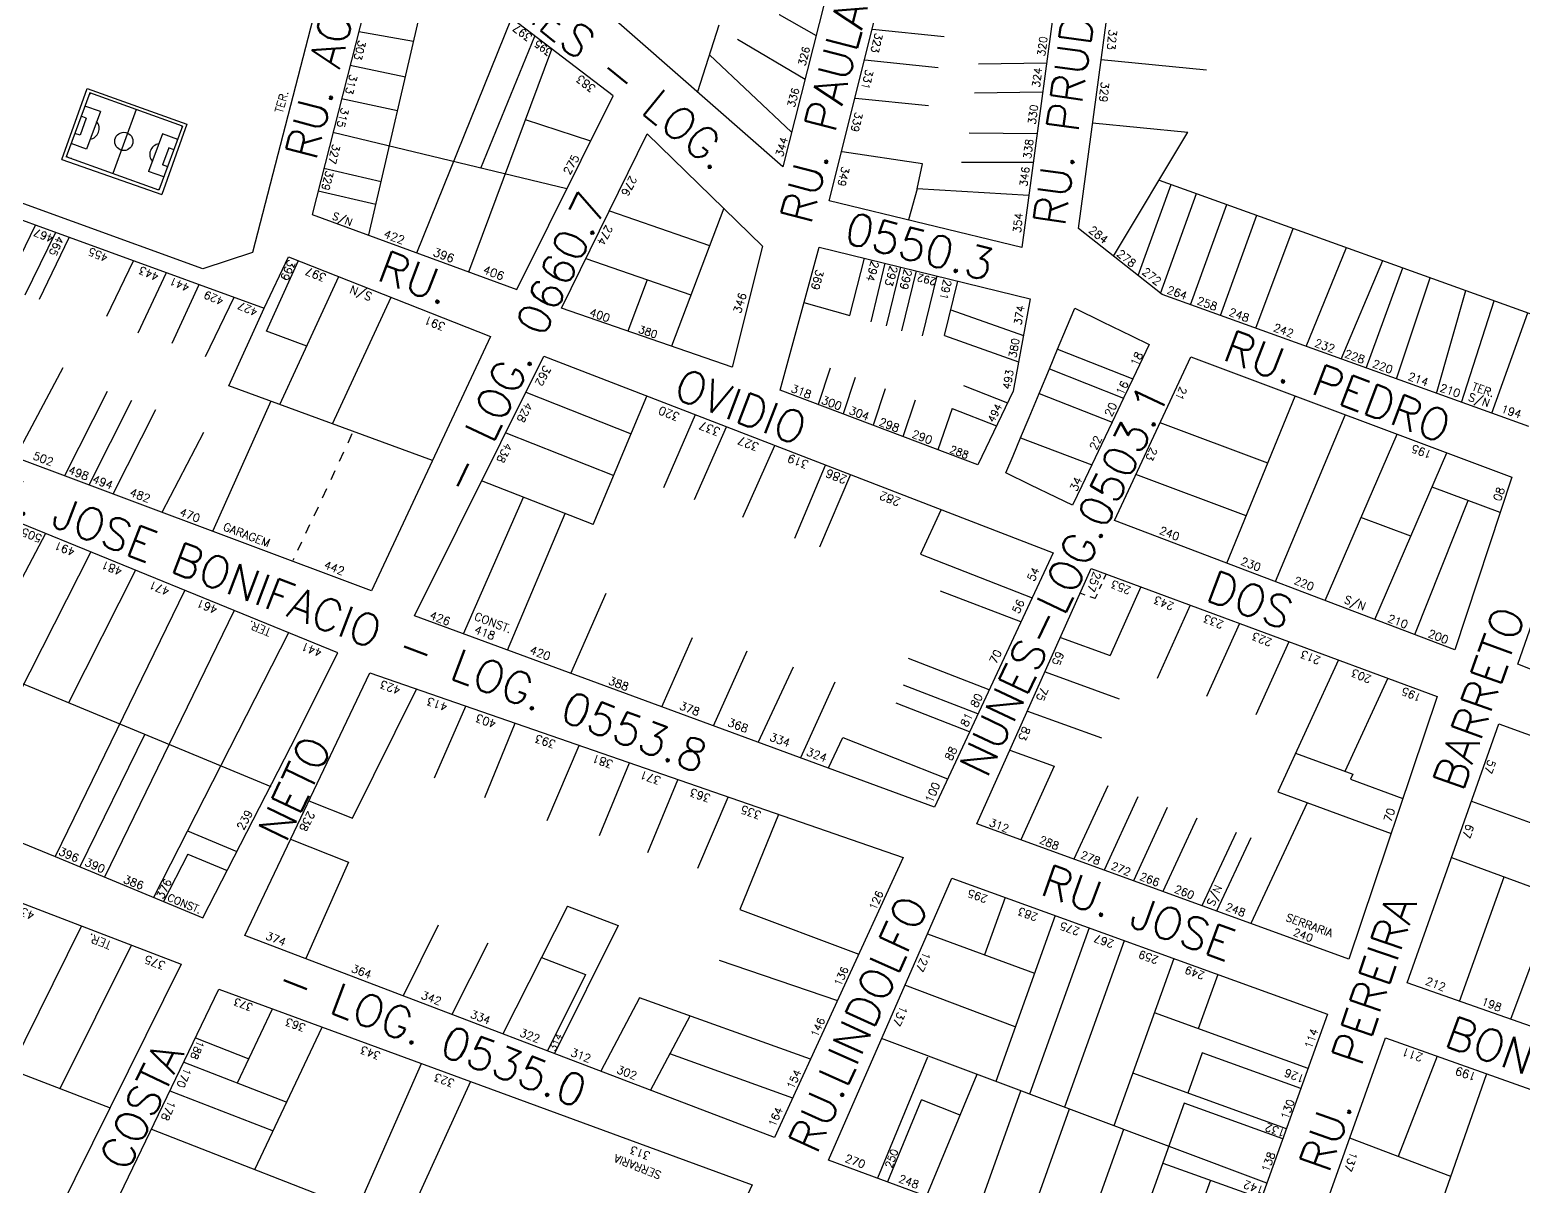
# Model space of a CAD drawing. Extents: x 714896 to 749292, y 8417558 to 8447149.
# Drawn here: x 738692.1 to 738972, y 8426297.7 to 8426514.4 of the extents above; entities that cross this region are included whole.
import ezdxf

# ---------------------------------------------------------------- set-up
doc = ezdxf.new("R2010")
doc.units = 0
doc.header["$MEASUREMENT"] = 0
for name, color, linetype in [('LOTE', 7, 'CONTINUOUS'), ('NUM-PORTA', 7, 'CONTINUOUS'), ('QUADRA', 6, 'CONTINUOUS'), ('TEXTO', 7, 'CONTINUOUS'), ('TEXTODERUA', 3, 'CONTINUOUS')]:
    doc.layers.add(name, color=color, linetype=linetype)
doc.styles.add('ROMANS', font='ROMANS.SHX', dxfattribs={"height": 1.5})

msp = doc.modelspace()

# ---------------------------------------------------------------- hatches: boundary and pattern name
at = {"layer": 'LOTE', "linetype": 'CONTINUOUS'}
for points in [[(738703.11, 8426495.8, 1), (738703.05, 8426495.8, 1)], [(738716.6, 8426490.98, 1), (738716.54, 8426490.98, 1)]]:
    msp.add_hatch(color=7, dxfattribs=at).paths.add_polyline_path(points)

# ---------------------------------------------------------------- linework, layer by layer
at = {"layer": 'LOTE', "color": 7}
for p, q in [((738755.62, 8426475.93, 526.04), (738767.65, 8426527.85, 529.65)), ((738827.08, 8426520.46, 531.3), (738839.48, 8426513.34, 531.65)), ((738764.65, 8426472.6, 526.04), (738782.39, 8426516.54, 529.65)), ((738821.22, 8426515.24, 531.29), (738817.25, 8426502.75, 531.65)), ((738850.02, 8426514.5, 532.74), (738863.47, 8426513.14, 536.93)), ((738764.03, 8426512.19, 528.39), (738753.74, 8426514.03, 528.89)), ((738776.63, 8426488.47, 527.12), (738786.75, 8426513.19, 529.65)), ((738824.72, 8426512.63, 531.34), (738837.41, 8426505.16, 531.65)), ((738774.38, 8426469.02, 526.04), (738789.94, 8426510.74, 529.65)), ((738819.47, 8426509.71, 531.39), (738834.87, 8426495.2, 531.65)), ((738762.48, 8426505.52, 528.18), (738752.12, 8426507.69, 528.89)), ((738848.61, 8426508.76, 532.74), (738862.33, 8426507.35, 536.87)), ((738882.65, 8426508.13, 540.65), (738869.94, 8426507.98, 538.01)), ((738892.91, 8426508.85), (738912.67, 8426506.89)), ((738761.02, 8426499.21, 528), (738750.52, 8426501.45, 528.89)), ((738846.85, 8426501.6, 532.74), (738860.54, 8426500.18, 536.82)), ((738881.93, 8426502.73, 540.65), (738869.16, 8426502.54, 538.01)), ((738792.77, 8426484.59, 525.67), (738748.91, 8426495.14, 528.89)), ((738797.23, 8426493.53, 525.67), (738785.02, 8426497.54, 526.71)), ((738880.88, 8426494.91, 540.65), (738868.15, 8426495.01, 538.02)), ((738891.31, 8426496.96), (738909.17, 8426495.18)), ((738895.19, 8426471.98), (738909.17, 8426495.18)), ((738859.39, 8426489.29, 537.14), (738844.37, 8426491.51, 532.74)), ((738858.44, 8426484.56, 537.35), (738859.39, 8426489.29, 537.14)), ((738880.15, 8426489.51, 540.65), (738866.75, 8426489.5, 537.96)), ((738757.92, 8426485.88, 527.44), (738747.19, 8426488.38, 528.89)), ((738756.94, 8426481.65, -1.47), (738746.11, 8426484.17)), ((738858.44, 8426484.56, 537.35), (738856.77, 8426478.76, 538.03)), ((738879.33, 8426483.36, 540.65), (738858.44, 8426484.56, 537.35)), ((738899.84, 8426468.31), (738906, 8426485.41)), ((738904.05, 8426464.99), (738910.79, 8426483.69)), ((738822.15, 8426480.93), (738812.38, 8426455.09)), ((738909.66, 8426462.84), (738916.43, 8426481.66)), ((738915.3, 8426460.81), (738922.08, 8426479.63)), ((738687.47, 8426466.05, 527.56), (738693.17, 8426477.76, 524.18)), ((738691.24, 8426464.72, 527.56), (738696.94, 8426476.43, 524.18)), ((738693.88, 8426463.91, 527.82), (738699.46, 8426475.48, 524.18)), ((738921.89, 8426458.44), (738928.91, 8426477.17)), ((738931.3, 8426455.05), (738938.86, 8426473.59)), ((738706.5, 8426460.71, 528.3), (738711.51, 8426471.11, 524.18)), ((738736.43, 8426457.89, -2.31), (738742.44, 8426471.13)), ((738845.79, 8426460.85, 536.83), (738848.55, 8426471.59, 532.91)), ((738849.77, 8426459.64, 537.54), (738852.43, 8426470.63, 532.91)), ((738852.68, 8426458.92, 537.54), (738855.34, 8426469.92, 532.91)), ((738937.89, 8426452.68), (738945.69, 8426471.13)), ((738942.59, 8426450.99), (738949.43, 8426469.78)), ((738712.42, 8426457.6, 528.78), (738717.69, 8426468.88, 524.18)), ((738738.96, 8426444.18, 530.11), (738750.03, 8426468.13, 534.29)), ((738807.83, 8426467.53, 529.81), (738804.21, 8426457.91, 529.39)), ((738855.54, 8426457.99, 537.64), (738858.26, 8426469.2, 532.91)), ((738859.43, 8426457.03, 537.64), (738862.14, 8426468.25, 532.91)), ((738863.56, 8426457.11, 537.2), (738866.03, 8426467.3, 532.91)), ((738948.24, 8426448.96), (738954.59, 8426467.92)), ((738718.8, 8426455.67, 529.19), (738723.85, 8426466.65, 524.18)), ((738724.99, 8426453.15, 529.65), (738730.42, 8426464.27, 524.18)), ((738748.82, 8426440.55, 530.58), (738759.82, 8426464.27, 534.29)), ((738955.76, 8426446.25), (738961.27, 8426465.52)), ((738729.42, 8426447.68, 530.11), (738736.02, 8426462.24, 529.14)), ((738837.18, 8426463.26, 532.91), (738845.79, 8426460.85, 536.83)), ((738864.73, 8426461.93, 529.9), (738878.34, 8426457.08, 532.91)), ((738960.47, 8426444.55), (738966.58, 8426463.61)), ((738966.11, 8426442.52), (738972.89, 8426461.34)), ((738744.01, 8426455.1, 530.97), (738736.43, 8426457.89, 530.34)), ((738863.56, 8426457.11, 529.85), (738877.42, 8426452.16, 532.91)), ((738884.75, 8426454.51), (738898.83, 8426448.95)), ((738698.26, 8426451.04, 528.58), (738689.32, 8426434.24, 526.8)), ((738842.13, 8426451, 535.63), (738839.86, 8426444.15, 532.91)), ((738883.21, 8426450.83), (738897.12, 8426445.34)), ((738767.57, 8426433.67, 533.25), (738729.42, 8426447.68, 530.11)), ((738846.8, 8426449.23, 535.63), (738844.53, 8426442.38, 532.91)), ((738867.07, 8426447.73, 530.01), (738875.35, 8426444.49, 532.91)), ((738706.6, 8426446.58, 529.27), (738698.61, 8426430.76, 526.79)), ((738711.13, 8426444.88, 529.27), (738703.14, 8426429.06, 526.79)), ((738737.27, 8426444.8, 530.04), (738726.4, 8426420.5, 526.8)), ((738785.08, 8426446.48, 538.93), (738804.8, 8426438.66, 532.61)), ((738797.71, 8426421.68, 532.08), (738807.73, 8426445.69, 533.02)), ((738852.42, 8426447.1, 535.63), (738850.14, 8426440.26, 532.91)), ((738858.03, 8426444.98, 535.63), (738855.75, 8426438.13, 532.91)), ((738881.28, 8426446.23), (738894.97, 8426440.82)), ((738916.46, 8426414.43, 534.84), (738929.24, 8426445.69, 541.12)), ((738715.66, 8426443.19, 529.27), (738707.67, 8426427.37, 526.79)), ((738816.78, 8426442.2, 533.02), (738810.85, 8426428.53, 531.76)), ((738865, 8426443.4, 530.01), (738862.3, 8426435.66, 532.91)), ((738865, 8426443.4, 530.01), (738873.29, 8426440.16, 532.91)), ((738925.59, 8426410.96, 534.85), (738938.62, 8426442.14, 541.12)), ((738724.66, 8426438.91, 529.49), (738716.83, 8426423.94, 526.78)), ((738822.6, 8426439.93, 533.02), (738816.64, 8426426.31, 531.41)), ((738781.29, 8426438.87, 538.93), (738801.54, 8426430.85, 532.44)), ((738831.65, 8426436.42, 533.02), (738825.7, 8426423, 530.99)), ((738934.87, 8426407.43), (738948.36, 8426438.6)), ((738944.22, 8426403.88), (738957.72, 8426435.09)), ((738841.19, 8426432.73, 533.02), (738835.42, 8426419.07, 530.58)), ((738845.9, 8426431.06, 533.02), (738840.13, 8426417.4, 530.58)), ((738797.71, 8426421.68, 526.74), (738776.78, 8426429.83, 538.96)), ((738773.39, 8426401.16, 521.95), (738784.64, 8426426.77, 534.37)), ((738951.69, 8426401.04), (738961.69, 8426426.14)), ((738781.62, 8426398.13, 521.95), (738792.42, 8426423.74, 535.76)), ((738862.84, 8426424.33, 533.02), (738859.03, 8426416.12, 530.55)), ((738859.03, 8426416.12, 530.55), (738879.99, 8426407.95, 526.57)), ((738793.49, 8426393.76, 521.99), (738800.14, 8426408.79, 528.88)), ((738877.86, 8426403.41, 526.57), (738862.78, 8426409.19, 529.37)), ((738900.32, 8426409.97, 532.47), (738894.57, 8426397.13, 532.15)), ((738909.58, 8426406.55, 532.47), (738903.41, 8426392.81, 532.01)), ((738918.84, 8426403.12, 532.47), (738912.66, 8426389.42, 531.9)), ((738810.58, 8426387.47, 522.03), (738816.31, 8426400.47, 527.33)), ((738885.27, 8426400.51, 532.47), (738894.57, 8426397.13, 532.15)), ((738673.25, 8426399.07), (738737.24, 8426372.59)), ((738820.24, 8426383.92, 522.05), (738826.54, 8426397.99, 527.25)), ((738928.1, 8426399.7, 532.47), (738921.9, 8426386.02, 531.79)), ((738828.62, 8426380.83, 522.06), (738835.24, 8426395.01, 527.07)), ((738871.89, 8426390.68, 526.57), (738856.8, 8426396.52, 527.83)), ((738937.37, 8426396.27, 532.47), (738926.01, 8426371.54, 531.44)), ((738836.58, 8426378.01, 522.1), (738843.07, 8426392.18, 526.92)), ((738869.77, 8426386.16, 526.57), (738855.88, 8426391.53, 527.23)), ((738882.38, 8426394.07, 532.47), (738896.3, 8426389.01, 532)), ((738946.63, 8426392.85, 532.47), (738938.57, 8426375.4, 531.27)), ((738752.56, 8426366.65, 524.4), (738764.55, 8426390.83, 525.36)), ((738767.92, 8426374.2, 524.42), (738773.82, 8426387.61, 525.36)), ((738868.21, 8426382.82, 526.57), (738854.45, 8426388.15, 526.76)), ((738879.08, 8426386.71, 532.47), (738892.98, 8426381.67, 531.91)), ((738777.38, 8426370.5, 524.25), (738783.08, 8426384.4, 525.36)), ((738789.07, 8426366.2, 524.1), (738795.04, 8426380.25, 525.36)), ((738841.79, 8426376.07, 522.1), (738844.49, 8426381.75, 524.81)), ((738844.49, 8426381.75, 524.81), (738864.09, 8426374.02, 526.57)), ((738875.77, 8426379.35, 532.47), (738884.11, 8426376.34, 531.95)), ((738929.36, 8426378.79, 531.55), (738940.08, 8426374.84, 531.2)), ((738798.86, 8426363.4, 523.93), (738804.5, 8426377.01, 525.36)), ((738884.11, 8426376.34, 531.95), (738877.84, 8426362.56, 531.26)), ((738940.08, 8426374.84, 531.2), (738939.66, 8426373.94, 531.19)), ((738807.93, 8426360.21, 523.93), (738813.56, 8426373.82, 525.36)), ((738894.14, 8426372.68, 531.64), (738887.8, 8426358.94, 531.26)), ((738939.66, 8426373.94, 531.19), (738949.46, 8426370.33, 530.28)), ((738744.42, 8426369.88, 525.36), (738752.56, 8426366.65, 524.4)), ((738817.29, 8426357.24, 523.81), (738822.98, 8426370.55, 525.36)), ((738899.78, 8426370.64, 531.64), (738893.44, 8426356.89, 531.26)), ((738931.54, 8426369.52, 531.31), (738920.97, 8426346.89, 531.26)), ((738926.01, 8426371.54, 531.44), (738947.24, 8426363.74, 530.28)), ((738962.32, 8426369.83, 536.18), (738981.91, 8426362.67, 535.39)), ((738832.41, 8426367.28, 525.36), (738825.16, 8426349.48, 523.32)), ((738905.3, 8426368.62, 531.58), (738898.95, 8426354.89, 531.26)), ((738910.83, 8426366.6, 531.51), (738904.45, 8426352.89, 531.26)), ((738721.64, 8426364.23), (738730.92, 8426360.39)), ((738918.18, 8426363.92, 531.42), (738911.79, 8426350.22, 531.26)), ((738740.98, 8426362.66, 525.36), (738751.82, 8426358.36, 524.22)), ((738920.94, 8426362.91, 531.38), (738914.55, 8426349.22, 531.26)), ((738721.68, 8426359.9), (738729.09, 8426356.83)), ((738751.82, 8426358.36, 524.22), (738743.84, 8426340.3, 521.11)), ((738958.57, 8426359.25, 536.18), (738995.65, 8426345.62, 534.1)), ((738960.1, 8426332.28, 535.84), (738968.42, 8426355.65, 535.6)), ((738792.87, 8426350.14, 523.86), (738780.77, 8426326.2, 521.11)), ((738792.87, 8426350.14, 523.86), (738802.34, 8426346.5, 523.68)), ((738825.16, 8426349.48, 523.32), (738847.49, 8426341.11, 521.62)), ((738768.66, 8426346.56, 522.9), (738762.06, 8426333.35, 521.11)), ((738802.34, 8426346.5, 523.68), (738790.43, 8426322.51, 521.11)), ((738860.34, 8426344.97, 529.25), (738880.41, 8426337.56, 527.62)), ((738969.67, 8426328.92, 535.84), (738975.38, 8426344.11, 535.31)), ((738777.93, 8426343.18, 522.75), (738771.22, 8426329.84, 521.11)), ((738787.99, 8426340.49, 521.26), (738796.23, 8426337.32, 521.11)), ((738821.31, 8426340.03, 523.22), (738843.51, 8426332.46, 521.62)), ((738796.23, 8426337.32, 522.64), (738789.12, 8426322.99, 521.11)), ((738806.39, 8426332.92, 522.46), (738799.11, 8426319.19, 521.11)), ((738838.45, 8426321.44, 521.62), (738806.39, 8426332.92, 522.46)), ((738731.03, 8426317.01, 521.33), (738737.6, 8426330.89, 522.09)), ((738734.28, 8426300.79, 520.12), (738746.9, 8426327.47, 522.09)), ((738815.82, 8426329.54, 522.35), (738808.43, 8426315.62, 521.12)), ((738723.13, 8426325.43, 522.09), (738733.17, 8426321.52, 521.49)), ((738835.12, 8426314.17, 521.62), (738812.04, 8426322.43, 522.22)), ((738851.06, 8426299.2, 523.42), (738860.41, 8426321.86, 527.62)), ((738955.86, 8426322.04, 528.99), (738948.58, 8426303.21, 528.34)), ((738720.96, 8426320.92, 522.09), (738740.29, 8426313.4, 520.94)), ((738741.8, 8426266.75, 515.87), (738765.5, 8426320.63, 522.09)), ((738869.63, 8426318.6, 527), (738860.17, 8426295.82, 523.42)), ((738965.16, 8426318.72, 528.99), (738946.29, 8426264.9, 526.93)), ((738774.68, 8426317.26, 522.09), (738762.22, 8426289.91, 519.89)), ((738718.36, 8426315.52, 522.09), (738737.69, 8426308, 520.94)), ((738852.94, 8426298.5, 523.42), (738859.24, 8426313.81, 526.99)), ((738866.45, 8426310.93, 526.45), (738859.24, 8426313.81, 526.99)), ((738714.88, 8426308.31, 522.09), (738757.46, 8426291.74, 519.56)), ((738958.42, 8426299.49, -1.28), (738939.5, 8426306.65)), ((738904.44, 8426301.93, 526.14), (738922.95, 8426295.35, 526.2))]:
    msp.add_line(p, q, dxfattribs=at)
at = {"layer": 'LOTE', "color": 7, "linetype": 'CONTINUOUS'}
for p, q in [((738698.07, 8426490.1), (738702.81, 8426503.36)), ((738702.81, 8426503.36), (738721.55, 8426496.68)), ((738703.34, 8426502.56), (738698.92, 8426490.59)), ((738720.73, 8426496.3), (738703.34, 8426502.56)), ((738702.68, 8426497.83), (738701.5, 8426494.63)), ((738702.68, 8426497.83), (738701.72, 8426498.18)), ((738705.31, 8426499.05), (738702.43, 8426500.09)), ((738705.31, 8426499.05), (738702.71, 8426492.03)), ((738712.05, 8426499.43), (738707.63, 8426487.46)), ((738701.5, 8426494.63), (738700.55, 8426494.97)), ((738720.73, 8426496.31), (738716.3, 8426484.33)), ((738721.55, 8426496.68), (738716.81, 8426483.49)), ((738702.71, 8426492.03), (738699.83, 8426493.06)), ((738709.84, 8426493.44), (738709.83, 8426493.44)), ((738716.94, 8426494.87), (738714.34, 8426487.84)), ((738719.81, 8426493.83), (738716.94, 8426494.87)), ((738718.15, 8426492.26), (738716.97, 8426489.06)), ((738719.09, 8426491.92), (738718.15, 8426492.26)), ((738698.07, 8426490.1), (738716.81, 8426483.49)), ((738716.3, 8426484.33), (738698.92, 8426490.59)), ((738699.88, 8426490.25), (738699.87, 8426490.24)), ((738717.22, 8426486.81), (738714.34, 8426487.84)), ((738717.94, 8426488.71), (738716.97, 8426489.06))]:
    msp.add_line(p, q, dxfattribs=at)
at = {"layer": 'LOTE', "color": 7, "ltscale": 0.1}
for p, q in [((738752.48, 8426438.66, 530.75), (738751.68, 8426436.92, 530.68)), ((738750.88, 8426435.2, 530.61), (738750.08, 8426433.47, 530.52)), ((738749.28, 8426431.75, 530.43), (738748.49, 8426430.04, 530.33)), ((738747.69, 8426428.33, 530.2), (738746.9, 8426426.63, 530.06)), ((738746.11, 8426424.94, 529.89), (738745.32, 8426423.26, 529.68)), ((738744.54, 8426421.59, 529.42), (738743.77, 8426419.95, 529.09)), ((738743, 8426418.34, 528.65), (738742.26, 8426416.78, 528.03)), ((738741.55, 8426415.31, 527.13), (738741.36, 8426414.93, 526.8))]:
    msp.add_line(p, q, dxfattribs=at)
at = {"layer": 'LOTE', "color": 7}
for points in [[(738903.77, 8426486.22), (738980.2, 8426458.71), (739048, 8426431.18)], [(738893.43, 8426411.45), (738893.83, 8426412.37)], [(738889.93, 8426408.45), (738888.99, 8426408.79)], [(738891.79, 8426407.77), (738890.86, 8426408.11)], [(738891.79, 8426407.77), (738892.2, 8426408.69)], [(738892.61, 8426409.61), (738893.02, 8426410.53)]]:
    msp.add_lwpolyline(points, dxfattribs=at)
at = {"layer": 'LOTE', "color": 7, "elevation": 530.47, "flags": 128}
for points in [[(738800.73, 8426480.46), (738819.52, 8426473.98)], [(738796.29, 8426471.51), (738816.01, 8426464.71)]]:
    msp.add_lwpolyline(points, dxfattribs=at)
at = {"layer": 'LOTE', "color": 7, "linetype": 'CONTINUOUS', "flags": 128}
for points, elevation in [([(738924.12, 8426433.17), (738903.96, 8426440.72)], 541.12), ([(738920.08, 8426423.28), (738899.43, 8426431.01)], 541.12), ([(738876.81, 8426327.52), (738856.11, 8426335.3)], 529.25), ([(738877.81, 8426315.47), (738869.51, 8426292.36)], 523.42)]:
    msp.add_lwpolyline(points, dxfattribs=dict(at, elevation=elevation))
for points in [[(738877.79, 8426437.92), (738891.18, 8426432.88)], [(738967.69, 8426423.89), (738954.94, 8426428.67)], [(738950.97, 8426419.48), (738941.6, 8426422.99)], [(738695.03, 8426420.01), (738669.08, 8426370.8)], [(738703.54, 8426416.52), (738678.32, 8426366.97)], [(738711.87, 8426413.12), (738699.36, 8426388.26)], [(738721.13, 8426409.33), (738696.84, 8426359.43)], [(738730.38, 8426405.55), (738706.07, 8426355.58)], [(738740.56, 8426401.39), (738715.29, 8426351.75)], [(738713.64, 8426382.35), (738701.45, 8426357.5)], [(738721.68, 8426359.9), (738717.14, 8426350.98)], [(738874.89, 8426351.77), (738871.03, 8426341.02)], [(738884.29, 8426348.35), (738873.14, 8426317.28)], [(738675.28, 8426292.91), (738701.8, 8426346.41)], [(738890.67, 8426346.05), (738879.49, 8426314.89)], [(738697.81, 8426315.94), (738711.13, 8426342.82)], [(738897.24, 8426343.66), (738886.04, 8426312.43)], [(738906.52, 8426340.31), (738895.27, 8426308.96)], [(738641.33, 8426337.62), (738707.15, 8426312.36)], [(738914.75, 8426337.33), (738911.1, 8426327.15)], [(738931.68, 8426319.71), (738902.87, 8426330.13)], [(738923.94, 8426298.18), (738851.75, 8426325.32)], [(738911.86, 8426322.62), (738909.16, 8426315.09)], [(738930.33, 8426315.94), (738911.86, 8426322.62)], [(738927.63, 8426308.41), (738898.81, 8426318.83)], [(738898.14, 8426316.95), (738898.14, 8426316.95)], [(738908.48, 8426313.21), (738897.31, 8426282.06)], [(738926.95, 8426306.53), (738908.48, 8426313.21)], [(738886.93, 8426312.09), (738878.64, 8426288.98)], [(738897.11, 8426308.27), (738888.83, 8426285.2)], [(738913.38, 8426298.75), (738906.21, 8426278.76)]]:
    msp.add_lwpolyline(points, dxfattribs=at)
at = {"layer": 'LOTE', "color": 7, "linetype": 'CONTINUOUS'}
msp.add_circle((738709.72, 8426493.47), 1.71, dxfattribs=at)
for centre, radius, start, end in [((738703.32, 8426502.55), 0.186, 257.6129, 346.8224), ((738703.05, 8426495.89), 2.04, 159.2178, 160.203), ((738703.05, 8426495.89), 2.04, 279.7129, 39.708), ((738720.73, 8426496.31), 0.186, 160.5009, 249.7104), ((738716.6, 8426491.01), 2.04, 99.7129, 219.708), ((738698.92, 8426490.59), 0.185, 340.2015, 69.7104), ((738716.6, 8426491.01), 2.04, 339.2178, 340.203), ((738716.33, 8426484.35), 0.185, 67.6185, 158.1096)]:
    msp.add_arc(centre, radius, start, end, dxfattribs=at)
at = {"layer": 'QUADRA', "color": 6}
msp.add_lwpolyline([(738973.05, 8426440.03), (738966.11, 8426442.52), (738904.36, 8426464.75), (738888.66, 8426477.13), (738897.73, 8426544.54), (738908.82, 8426624.74), (738913.89, 8426661.4), (738935.26, 8426682.46), (738971.99, 8426718.68), (739069.15, 8426687.17)], dxfattribs=at)
for points in [[(738724.5, 8426469.61), (738675.62, 8426487.35), (738702.03, 8426582.94), (738751.35, 8426540.4), (738733.85, 8426472.63)], [(738797.53, 8426543.92), (738845.76, 8426538.06), (738833.23, 8426488.72), (738792.4, 8426524.57), (738797.53, 8426543.92)], [(738801.46, 8426502.02), (738758.96, 8426534.52), (738745, 8426479.8), (738783.36, 8426465.71), (738801.46, 8426502.02)], [(738855.51, 8426536.8), (738885.98, 8426532.78), (738878.02, 8426473.58), (738841.93, 8426482.35), (738855.51, 8426536.8)], [(738807.81, 8426494.88), (738829.45, 8426473.82), (738823.72, 8426451.18), (738791.76, 8426462.21), (738807.81, 8426494.88)], [(738677.6, 8426483.43), (738736.02, 8426462.24), (738740.58, 8426471.86), (738778.47, 8426456.9), (738756.12, 8426409.23), (738658.86, 8426445.64), (738677.6, 8426483.43)], [(738840.02, 8426473.68), (738879.62, 8426463.96), (738876.4, 8426446.68), (738869.78, 8426432.82), (738832.71, 8426446.86), (738840.02, 8426473.68)], [(738788.43, 8426453.19), (738883.93, 8426416.37), (738861.64, 8426368.68), (738764.17, 8426404.55), (738788.43, 8426453.19)], [(738909.71, 8426453.08), (738969.9, 8426430.53), (738959.17, 8426398.2), (738895.43, 8426422.42), (738909.71, 8426453.08)], [(738653.07, 8426444.01), (738625.99, 8426395.74), (738634.02, 8426389.79), (738642.06, 8426383.83), (738646.4, 8426380.98), (738649.74, 8426379.02), (738657.03, 8426375.86), (738669.08, 8426370.8), (738678.32, 8426366.97), (738696.84, 8426359.43), (738724.53, 8426347.93), (738741, 8426380.07), (738749.82, 8426397.6), (738687.43, 8426423.11), (738677.23, 8426427.2), (738669.23, 8426430.65), (738662.56, 8426435.14), (738656.91, 8426439.72)], [(738981.74, 8426426.23), (739055.42, 8426396.28), (739044.21, 8426366.45), (738971, 8426395.51), (738981.74, 8426426.23)], [(738869.58, 8426365.56), (738891.06, 8426413.39), (738955.9, 8426389.45), (738939.32, 8426340.22), (738869.58, 8426365.56)], [(738755.8, 8426393.87), (738855.81, 8426359.23), (738831.7, 8426306.74), (738732.42, 8426344.62), (738755.8, 8426393.87)], [(738967.45, 8426384.28), (739041.74, 8426357.38), (739024.41, 8426309.73), (738950.23, 8426335.74), (738967.45, 8426384.28)], [(738864.89, 8426355.37), (738935.34, 8426329.9), (738915.72, 8426275.23), (738841.79, 8426302.54), (738864.89, 8426355.37)], [(738727.55, 8426334.59), (738827.51, 8426297.87), (738801.75, 8426242.52), (738702.51, 8426282.63), (738727.55, 8426334.59)], [(738946.22, 8426325.48), (739020.58, 8426299.02), (739001.35, 8426244.31), (738927.17, 8426272.05), (738946.22, 8426325.48)]]:
    msp.add_lwpolyline(points, close=True, dxfattribs=at)
at = {"layer": 'QUADRA', "color": 6, "linetype": 'CONTINUOUS'}
msp.add_lwpolyline([(738901.91, 8426455.41), (738898.83, 8426448.95), (738897.12, 8426445.34), (738894.97, 8426440.82), (738892.96, 8426436.69), (738891.18, 8426432.88), (738889.26, 8426428.94), (738887.51, 8426425.28), (738884.53, 8426426.72), (738879.58, 8426429.12), (738875.03, 8426431.32), (738876.38, 8426434.54), (738877.79, 8426437.92), (738879.38, 8426441.71), (738881.28, 8426446.23), (738883.21, 8426450.83), (738884.75, 8426454.51), (738886.43, 8426458.51), (738887.97, 8426462.2), (738893.15, 8426459.68), (738898.61, 8426457.02), (738901.91, 8426455.41)], close=True, dxfattribs=at)
at = {"layer": 'QUADRA', "color": 6, "flags": 128}
msp.add_lwpolyline([(738627.64, 8426380.94), (738637.97, 8426374.61), (738655.12, 8426364.32), (738720.47, 8426339.24), (738693.93, 8426285.68), (738621.15, 8426313.89), (738608.18, 8426320.16), (738581.35, 8426342.47), (738611.54, 8426393.67)], close=True, dxfattribs=at)

# ---------------------------------------------------------------- texts
at = {"layer": 'NUM-PORTA', "color": 7, "style": 'ROMANS'}
for s, height, rotation, p in [('397', 1.494, 142.9439, (738786.41, 8426513.26)), ('303', 1.447, 255.9492, (738753.7, 8426512.52)), ('395', 1.37, 142.9658, (738790.13, 8426510.45)), ('323', 1.454, 256.6031, (738850.56, 8426513.9)), ('320', 1.447, 82.6517, (738882.36, 8426509.37)), ('323', 1.5, 264.7864, (738894.36, 8426514.52)), ('326', 1.42, 75.4839, (738837.44, 8426507.5)), ('331', 1.454, 256.5526, (738848.81, 8426507.06)), ('324', 1.448, 82.7437, (738881.38, 8426503.52)), ('313', 1.447, 255.9456, (738752.1, 8426506.14)), ('383', 1.499, 141.5657, (738798.3, 8426503.66)), ('336', 1.42, 75.284, (738835.42, 8426499.76)), ('329', 1.5, 264.7864, (738892.9, 8426504.7)), ('315', 1.448, 255.9602, (738750.51, 8426499.87)), ('339', 1.454, 256.5834, (738846.82, 8426499.07)), ('330', 1.447, 82.66, (738880.61, 8426496.58)), ('327', 1.449, 256.0677, (738748.88, 8426493.07)), ('344', 1.427, 73.4089, (738833.2, 8426490.48)), ('338', 1.447, 82.7216, (738879.73, 8426490.12)), ('275', 1.499, 61.4193, (738793.31, 8426487.09)), ('329', 1.453, 256.3076, (738747.62, 8426488.11)), ('276', 1.5, 242.3332, (738804.65, 8426487.18, -530.47)), ('349', 1.458, 256.9468, (738844.32, 8426488.88)), ('346', 1.448, 82.8175, (738879.03, 8426484.93)), ('S/N', 1.4, 339.2298, (738748.64, 8426478.94)), ('354', 1.461, 83.9002, (738877.83, 8426476.26)), ('467', 1.467, 159.2876, (738696.71, 8426475.86, -524.18)), ('465', 1.467, 245.7173, (738697.18, 8426475.87, 0.55)), ('422', 1.558, 339.2298, (738758.26, 8426475.53)), ('274', 1.5, 242.3332, (738800.12, 8426477.97, -530.47)), ('284', 1.5, 320.9501, (738890.43, 8426476.6)), ('455', 1.467, 157.1127, (738706.92, 8426472.17)), ('396', 1.558, 339.2298, (738767.53, 8426472.12)), ('278', 1.5, 320.7266, (738895.69, 8426472.18)), ('443', 1.467, 157.0738, (738716.43, 8426468.64)), ('399', 1.54, 246.7331, (738740.56, 8426471.42)), ('406', 1.557, 338.81, (738776.89, 8426468.83)), ('294', 1.5, 254.103, (738849.86, 8426471.19)), ('293', 1.5, 254.103, (738853.36, 8426470.3)), ('441', 1.467, 157.0475, (738722.19, 8426466.6)), ('397', 1.538, 157.7728, (738747.8, 8426468.49)), ('369', 1.5, 254.9148, (738839.5, 8426469.57)), ('299', 1.5, 256.3559, (738856.02, 8426469.64)), ('292', 1.4, 165.7717, (738862.1, 8426467.8)), ('291', 1.5, 257.9346, (738863.4, 8426467.72)), ('272', 1.5, 320.6876, (738900.41, 8426468.8)), ('429', 1.468, 156.7829, (738728.6, 8426464.04)), ('S/N', 1.546, 158.1729, (738756.42, 8426464.96)), ('346', 1.5, 73.3546, (738825.36, 8426461.13)), ('264', 1.5, 340.0201, (738905.09, 8426465.06)), ('258', 1.5, 340.0201, (738910.71, 8426463.02)), ('427', 1.461, 155.5471, (738734.96, 8426461.95)), ('400', 1.5, 340.9647, (738796.87, 8426460.82)), ('374', 1.434, 80.1635, (738877.94, 8426458.97)), ('248', 1.5, 340.0201, (738916.7, 8426460.89)), ('391', 1.54, 157.9035, (738770.12, 8426459.31)), ('380', 1.4, 340.9647, (738806.03, 8426457.7)), ('242', 1.5, 340.0201, (738925.04, 8426457.98)), ('380', 1.434, 80.1635, (738876.97, 8426452.81)), ('232', 1.5, 340.0201, (738932.77, 8426455.11)), ('18', 1.52, 64.6849, (738899.69, 8426451.2)), ('228', 1.5, 340.0201, (738938.37, 8426453.09)), ('362', 1.536, 243.1617, (738788.51, 8426451.65)), ('493', 1.434, 80.1635, (738875.86, 8426446.91)), ('220', 1.5, 340.0201, (738943.61, 8426451.21)), ('318', 1.509, 339.0939, (738834.61, 8426446.58)), ('16', 1.527, 64.9665, (738897, 8426445.76)), ('21', 1.441, 245.5063, (738907.75, 8426447.64)), ('214', 1.5, 340.0201, (738950.28, 8426448.84)), ('210', 1.5, 341.2141, (738956.25, 8426446.68)), ('300', 1.509, 339.0939, (738840.31, 8426444.42)), ('S/N', 1.5, 341.2661, (738961.57, 8426444.95)), ('428', 1.5, 243.1617, (738785.05, 8426444.73)), ('320', 1.559, 158.6344, (738814.06, 8426442.43)), ('304', 1.509, 339.0939, (738845.48, 8426442.46)), ('494', 1.4, 63.2922, (738872.79, 8426440.64)), ('20', 1.527, 64.9665, (738894.84, 8426441.73)), ('194', 1.5, 341.2661, (738967.73, 8426442.74)), ('337', 1.559, 158.6505, (738821.68, 8426439.62)), ('298', 1.509, 339.0939, (738851.11, 8426440.31)), ('290', 1.513, 339.047, (738857.27, 8426438.04)), ('438', 1.5, 243.1617, (738781.25, 8426437.13)), ('327', 1.559, 158.6469, (738828.91, 8426436.8)), ('288', 1.4, 339.0939, (738864.38, 8426435.22)), ('22', 1.527, 65.0489, (738892.02, 8426435.49)), ('195', 1.5, 159.69, (738955.02, 8426435.36)), ('502', 1.514, 339.2012, (738692.53, 8426433.95)), ('319', 1.559, 158.6393, (738838.23, 8426433.47)), ('23', 1.438, 245.1705, (738902.21, 8426436.25)), ('498', 1.514, 339.3032, (738699.15, 8426431.27)), ('494', 1.514, 339.3032, (738703.69, 8426429.57)), ('286', 1.559, 158.6393, (738845.41, 8426430.66)), ('482', 1.513, 339.2506, (738710.69, 8426427.08)), ('282', 1.559, 158.5995, (738855.46, 8426426.47)), ('34', 1.527, 65.0489, (738888.32, 8426427.74)), ('08', 1.5, 70.8544, (738967.76, 8426425.91)), ('470', 1.514, 339.3318, (738720.01, 8426423.39)), ('505', 1.516, 158.2787, (738694.51, 8426419.62)), ('240', 1.481, 338.7998, (738903.68, 8426419.97)), ('491', 1.516, 158.2787, (738700.72, 8426417.08)), ('481', 1.516, 158.2787, (738709.55, 8426413.47)), ('442', 1.509, 338.9625, (738747.09, 8426413.51)), ('230', 1.483, 338.8751, (738918.92, 8426414.21)), ('471', 1.516, 158.2787, (738718.45, 8426409.71)), ('54', 1.511, 64.4232, (738880.32, 8426410.87)), ('257', 1.49, 249.5545, (738891.55, 8426412.95)), ('253', 1.483, 157.6369, (738898.67, 8426409.84)), ('220', 1.483, 338.8431, (738928.89, 8426410.61)), ('S/N', 1.5, 338.8431, (738938.29, 8426407.02)), ('461', 1.516, 158.2787, (738727.44, 8426406.28)), ('56', 1.511, 64.4232, (738877.49, 8426404.82)), ('243', 1.482, 157.768, (738906.72, 8426406.87)), ('426', 1.519, 339.3329, (738766.88, 8426404.05)), ('233', 1.482, 158.1102, (738916, 8426403.43)), ('210', 1.5, 338.8431, (738946.45, 8426403.49)), ('418', 1.519, 339.3329, (738775.29, 8426401.37)), ('223', 1.482, 157.8094, (738925.1, 8426400.08)), ('200', 1.5, 338.8431, (738954.03, 8426400.64)), ('441', 1.516, 158.2787, (738747.02, 8426398.19)), ('420', 1.519, 339.3645, (738785.67, 8426397.53)), ('70', 1.509, 64.2865, (738873.23, 8426395.42)), ('65', 1.511, 247.7293, (738884.6, 8426398.03)), ('213', 1.482, 157.7835, (738934.2, 8426396.72)), ('203', 1.482, 157.6883, (738943.72, 8426393.2)), ('423', 1.513, 160.5988, (738761.74, 8426391.18)), ('388', 1.5, 339.3297, (738800.39, 8426391.8)), ('413', 1.513, 160.7195, (738770.53, 8426388.05)), ('80', 1.508, 64.2043, (738869.66, 8426387.19)), ('75', 1.511, 247.7228, (738881.63, 8426391.35)), ('195', 1.483, 156.9814, (738953.1, 8426389.74)), ('403', 1.513, 160.7642, (738779.67, 8426384.89)), ('378', 1.5, 339.3297, (738813.7, 8426387.12)), ('81', 1.508, 64.295, (738867.8, 8426383.59)), ('368', 1.519, 339.329, (738822.74, 8426383.97)), ('83', 1.511, 247.7295, (738878.3, 8426383.95)), ('393', 1.513, 160.7862, (738790.8, 8426381.06)), ('334', 1.519, 339.2752, (738830.61, 8426381.27)), ('381', 1.513, 160.7862, (738801.56, 8426377.33)), ('324', 1.519, 339.283, (738837.5, 8426378.47)), ('88', 1.508, 64.4039, (738864.87, 8426377.25)), ('57', 1.5, 250.3697, (738965.51, 8426377.71)), ('371', 1.513, 160.7957, (738810.51, 8426374.27, -525.36)), ('363', 1.513, 160.7688, (738819.83, 8426370.95)), ('100', 1.514, 66.8615, (738861.24, 8426369.37)), ('239', 1.5, 61.4663, (738732.12, 8426364.24)), ('238', 1.496, 243.3402, (738744.26, 8426368.08)), ('335', 1.512, 160.764, (738829.34, 8426367.77)), ('312', 1.466, 338.1301, (738871.76, 8426365.27)), ('70', 1.489, 71.6771, (738947.23, 8426365.78)), ('67', 1.528, 250.3697, (738961.42, 8426365.69)), ('396', 1.5, 336.0452, (738697.34, 8426359.87)), ('288', 1.467, 338.0736, (738881.14, 8426362.02)), ('390', 1.5, 336.0452, (738702.24, 8426357.84)), ('278', 1.466, 338.1301, (738888.89, 8426359.2)), ('272', 1.466, 338.1301, (738894.6, 8426357.12)), ('386', 1.5, 338.2479, (738709.48, 8426354.59)), ('376', 1.5, 64.2916, (738717.08, 8426351.32)), ('266', 1.466, 338.1388, (738899.98, 8426355.16)), ('126', 1.44, 65.6299, (738850.62, 8426349.23)), ('295', 1.469, 159.8965, (738871.76, 8426352.04)), ('260', 1.466, 338.1388, (738906.49, 8426352.79)), ('S/N', 1.466, 66.5898, (738914.01, 8426350)), ('431', 1.554, 158.9912, (738693.17, 8426348.96)), ('283', 1.469, 159.8965, (738881.2, 8426348.63)), ('248', 1.466, 339.1767, (738916.08, 8426349.43)), ('275', 1.468, 160.0305, (738889.03, 8426345.94)), ('374', 1.496, 338.037, (738736.15, 8426344)), ('267', 1.468, 160.0305, (738895.46, 8426343.61)), ('240', 1.466, 339.1767, (738928.76, 8426344.68)), ('127', 1.485, 246.567, (738859.63, 8426341.74)), ('259', 1.468, 160.0305, (738903.78, 8426340.6)), ('375', 1.554, 158.9912, (738717.68, 8426339.56)), ('364', 1.495, 338.8524, (738752.21, 8426337.88)), ('136', 1.439, 65.5384, (738844.08, 8426335)), ('249', 1.468, 160.0301, (738912.47, 8426337.69)), ('212', 1.498, 339.3766, (738953.54, 8426335.5)), ('373', 1.4, 159.2558, (738734.03, 8426331.69)), ('342', 1.495, 338.9132, (738765.3, 8426332.87)), ('198', 1.492, 339.4591, (738964.03, 8426331.67)), ('334', 1.495, 338.9355, (738774.51, 8426329.3)), ('137', 1.486, 246.5539, (738855.31, 8426331.57)), ('363', 1.484, 159.5643, (738743.94, 8426327.9)), ('322', 1.495, 338.9211, (738783.78, 8426325.84)), ('146', 1.439, 65.5698, (738839.69, 8426325.44)), ('114', 1.48, 70.3468, (738932.37, 8426323.28)), ('188', 1.4, 246.7705, (738723.55, 8426325.09)), ('314', 1.3, 64.7053, (738790.58, 8426322.83)), ('343', 1.485, 159.6221, (738757.98, 8426322.65)), ('312', 1.495, 338.9205, (738793.31, 8426322.15)), ('211', 1.542, 160.9302, (738953.38, 8426322.37)), ('170', 1.481, 246.7705, (738721.08, 8426319.98)), ('323', 1.485, 159.6401, (738771.83, 8426317.51)), ('302', 1.494, 338.8821, (738801.96, 8426318.92)), ('154', 1.439, 65.5698, (738835.23, 8426315.72)), ('126', 1.481, 158.8611, (738931.18, 8426318.33)), ('199', 1.547, 160.99, (738963.37, 8426318.78)), ('178', 1.481, 246.7705, (738718.12, 8426313.82)), ('130', 1.481, 70.3017, (738927.92, 8426310.03)), ('164', 1.443, 66.0338, (738831.76, 8426308.65, -521.62)), ('132', 1.5, 160.3017, (738927.59, 8426308.19)), ('313', 1.486, 159.5432, (738808.54, 8426303.9)), ('270', 1.494, 339.0393, (738844.74, 8426302.3)), ('250', 1.394, 69.1289, (738853.64, 8426300.91)), ('138', 1.481, 70.2931, (738924.31, 8426300.15)), ('137', 1.432, 250.2128, (738939.67, 8426304.2)), ('248', 1.496, 339.5241, (738854.79, 8426298.47)), ('142', 1.5, 160.3182, (738923.55, 8426297.48))]:
    msp.add_text(s, height=height, rotation=rotation, dxfattribs=at).set_placement(p)
at = {"layer": 'TEXTO', "style": 'ROMANS'}
for s, height, rotation, p in [('TER.', 1.5, 74.236, (738739.44, 8426498.67)), ('TER.', 1.5, 341.2661, (738962.28, 8426446.88)), ('GARAGEM', 1.512, 339.1605, (738728.18, 8426420.66)), ('TER.', 1.526, 158.1784, (738737.43, 8426402.09)), ('CONST.', 1.523, 338.9542, (738775.27, 8426403.86)), ('SERRARIA', 1.466, 339.7995, (738927.38, 8426347.45)), ('SERRARIA', 1.487, 158.7501, (738810.61, 8426300.3))]:
    msp.add_text(s, height=height, rotation=rotation, dxfattribs=at).set_placement(p)
at = {"layer": 'TEXTO', "color": 7, "style": 'ROMANS'}
for s, height, rotation, p in [('CONST.', 1.4, 337.6574, (738717.74, 8426351.22)), ('TER.', 1.554, 158.9912, (738707.5, 8426343.46))]:
    msp.add_text(s, height=height, rotation=rotation, dxfattribs=at).set_placement(p)
at = {"layer": 'TEXTODERUA', "style": 'ROMANS'}
for s, rotation, p in [('RU. ACELINO ANDRADE - LOG. 0585.6', 75.4196, (738745.68, 8426489.64)), ('RU. PRUDENTE DE MORAES-LOG.0156.7', 82.0473, (738886.09, 8426477.34)), ('RU. CELSO RIBEIRO - LOG. 0188.5', 74.9338, (738675.96, 8426495.57)), ('SOARES - LOG.', 320.7417, (738770.96, 8426528.03)), ('RU. PAULA  ', 75.4196, (738838.5, 8426477.64)), ('- LOG. 0660.7', 64.4069, (738774.12, 8426426.84)), ('0550.3', 345.0929, (738844.44, 8426474.54)), ('RU.  ', 339.0828, (738756.86, 8426467.57)), ('RU. PEDRO', 339.0828, (738915.36, 8426452.65)), ('OVIDIO ', 339.0828, (738812.42, 8426445.48)), ('NUNES-LOG.0503.1 ', 64.6348, (738871.49, 8426373.85)), ('RU. JOSE BONIFACIO - LOG. 0553.8', 339.0828, (738679.2, 8426427.82)), ('DOS  ', 339.0828, (738912.18, 8426407.63)), ('BARRETO ', 70.3999, (738960.59, 8426371.41)), ('NETO', 64.4069, (738740.05, 8426361.77)), ('RU. JOSE  ', 340.2245, (738881.16, 8426352.44)), ('RU.LINDOLFO ', 65.7137, (738839.53, 8426303.4)), ('PEREIRA ', 71.154, (738941.61, 8426319.88)), ('- LOG. 0535.0', 338.934, (738737.84, 8426334.2)), ('BONIFACIO  ', 340.2245, (738956.93, 8426324.05)), ('P. COSTA', 64.4069, (738705.12, 8426289.2)), ('RU.   ', 70.3862, (738935.52, 8426299.85))]:
    msp.add_text(s, height=6, rotation=rotation, dxfattribs=at).set_placement(p)

doc.saveas('drawing.dxf')
